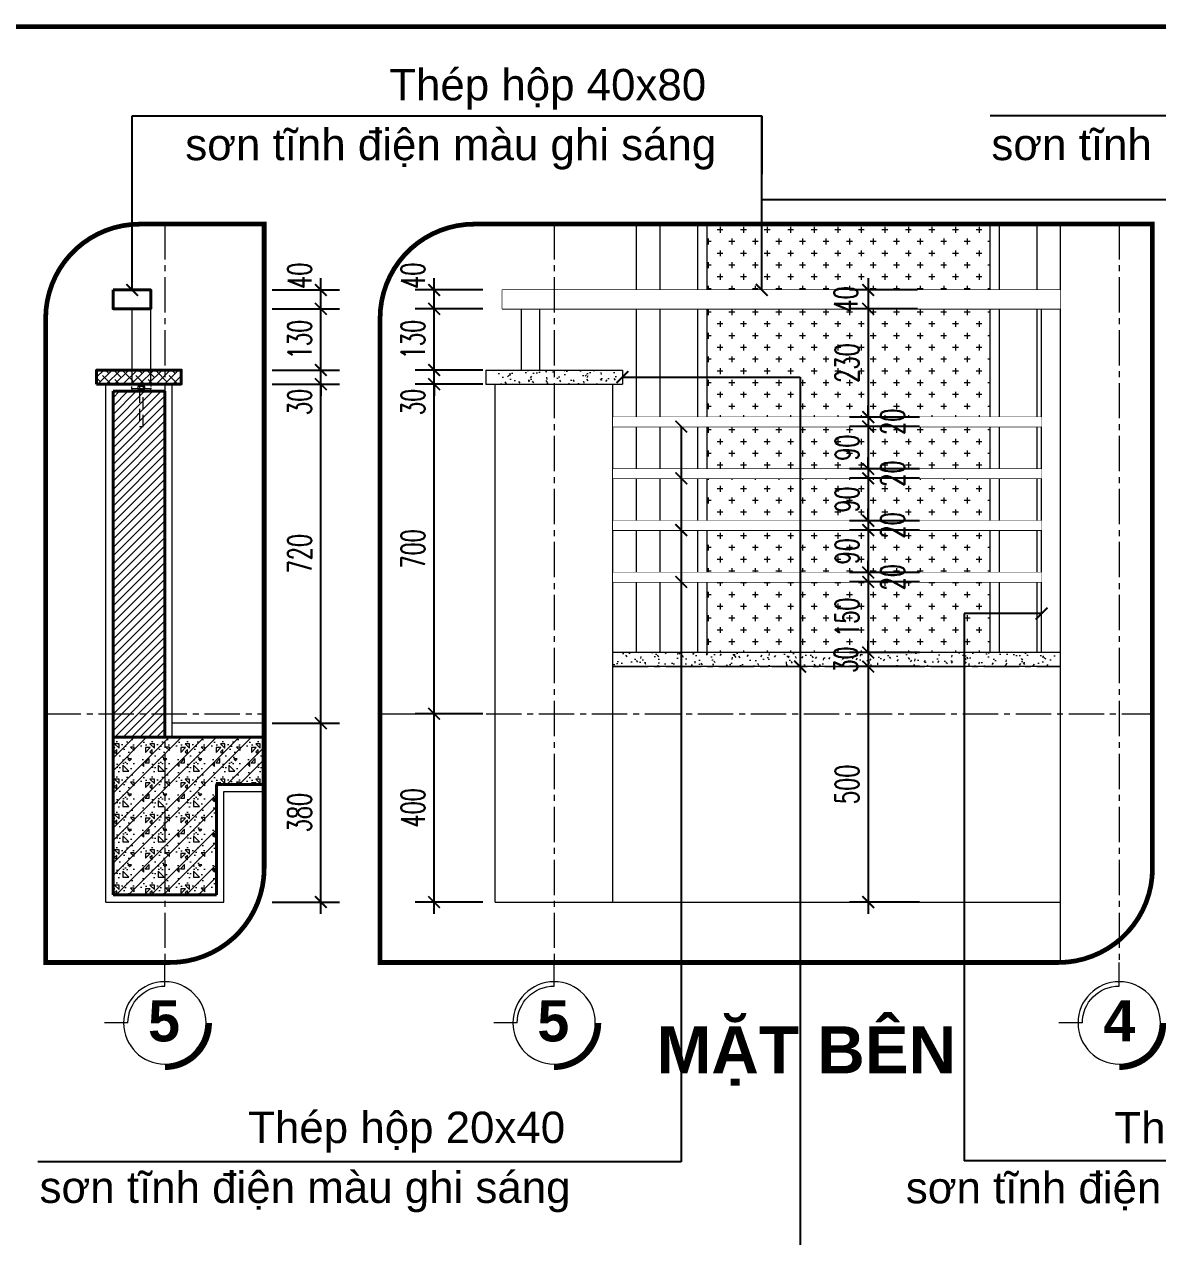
# Model space of a CAD drawing. Header units: millimetres. Extents: x -229618 to 2906, y -178063 to 96806.
# Drawn here: x -69645 to -67238, y -53848 to -51272 of the extents above; entities that cross this region are included whole.
import ezdxf
from ezdxf.enums import TextEntityAlignment as Align

# ---------------------------------------------------------------- set-up
doc = ezdxf.new("R2010")
doc.units = ezdxf.units.MM
doc.header["$LTSCALE"] = 200
doc.header["$MEASUREMENT"] = 0
doc.set_wipeout_variables(frame=1)
doc.header["$PDMODE"] = 3
doc.header["$PDSIZE"] = 50
doc.linetypes.add('CENTER2', pattern=[1.125, 0.75, -0.125, 0.125, -0.125])
doc.linetypes.add('DASHED2', pattern=[0.375, 0.25, -0.125])
doc.layers.get('0').update_dxf_attribs({"color": 95, "linetype": 'CONTINUOUS'})
doc.layers.get('DEFPOINTS').update_dxf_attribs({"linetype": 'CONTINUOUS'})
for name, color, linetype, lineweight in [('cat', 1, 'CONTINUOUS', 40), ('hatch', 250, 'CONTINUOUS', 5), ('khuat', 8, 'DASHED2', 15), ('nho', 252, 'CONTINUOUS', 15), ('thay', 7, 'CONTINUOUS', 18), ('tim', 18, 'CENTER2', 9)]:
    doc.layers.add(name, color=color, linetype=linetype, lineweight=lineweight)
doc.layers.add('DIM', color=251, linetype='CONTINUOUS')
doc.layers.add('TEXT', color=33, linetype='CONTINUOUS')
doc.styles.add('Aria H B iso', font='Vharialb_0.ttf')
doc.styles.add('Arial iso', font='vnarial_0.ttf')
doc.styles.add('Scale', font='vnsimli.shx', dxfattribs={"width": 0.65, "bigfont": 'bigfont.shx'})
doc.dimstyles.new('Scale', dxfattribs={"dimscale": 75, "dimtxt": 2, "dimasz": 1, "dimexe": 1.6, "dimexo": 0, "dimgap": 0.8, "dimtad": 1, "dimdec": 0, "dimzin": 0, "dimdsep": 46, "dimtxsty": 'Scale', "dimblk": 'ARCHTICK', "dimcen": 0.1, "dimdle": 1, "dimclrd": 256, "dimclre": 256, "dimclrt": 3, "dimadec": 0, "dimazin": 0, "dimtfac": 1, "dimtdec": 0, "dimtix": 1, "dimtmove": 2, "dimatfit": 3, "dimldrblk": 'ARCHTICK', "dimfxl": 0, "dimtolj": 1, "dimtzin": 0, "dimarcsym": 0})

# ---------------------------------------------------------------- blocks, each defined once
blk = doc.blocks.new('_ArchTick')
at = {"color": 0, "linetype": 'ByBlock', "const_width": 0.15}
blk.add_lwpolyline([(-0.5, -0.5), (0.5, 0.5)], dxfattribs=at)
blk = doc.blocks.new('*D2185')
at = {"layer": 'DEFPOINTS', "color": 0}
for p in [(-68774.4, -52736.8), (-68671, -52736.8), (-68671, -53136.8)]:
    blk.add_point(p, dxfattribs=at)
at = {"layer": 'DIM', "lineweight": -2}
for p, q in [((-68774.4, -53161.8), (-68774.4, -52711.8)), ((-68671, -52736.8), (-68814.4, -52736.8)), ((-68671, -53136.8), (-68814.4, -53136.8))]:
    blk.add_line(p, q, dxfattribs=at)
at = {"layer": 'DIM', "lineweight": -2, "xscale": 25, "yscale": 25, "zscale": 25}
for p, rotation in [((-68774.4, -52736.8), 90), ((-68774.4, -53136.8), 270)]:
    blk.add_blockref('_ArchTick', p, dxfattribs=dict(at, rotation=rotation))
at = {"layer": 'DIM', "color": 3, "insert": (-68819.4, -52936.8), "char_height": 50, "attachment_point": 5, "rotation": 90, "style": 'Scale'}
blk.add_mtext('\\A1;400', dxfattribs=at)
blk = doc.blocks.new('*D2186')
at = {"layer": 'DEFPOINTS', "color": 0}
for p in [(-68774.4, -52036.8), (-68671, -52036.8), (-68671, -52736.8)]:
    blk.add_point(p, dxfattribs=at)
at = {"layer": 'DIM', "lineweight": -2}
for p, q in [((-68774.4, -52761.8), (-68774.4, -52011.8)), ((-68671, -52036.8), (-68814.4, -52036.8)), ((-68671, -52736.8), (-68814.4, -52736.8))]:
    blk.add_line(p, q, dxfattribs=at)
at = {"layer": 'DIM', "lineweight": -2, "xscale": 25, "yscale": 25, "zscale": 25}
for p, rotation in [((-68774.4, -52036.8), 90), ((-68774.4, -52736.8), 270)]:
    blk.add_blockref('_ArchTick', p, dxfattribs=dict(at, rotation=rotation))
at = {"layer": 'DIM', "color": 3, "insert": (-68819.4, -52386.8), "char_height": 50, "attachment_point": 5, "rotation": 90, "style": 'Scale'}
blk.add_mtext('\\A1;700', dxfattribs=at)
blk = doc.blocks.new('*D2187')
at = {"layer": 'DEFPOINTS', "color": 0}
for p in [(-68774.4, -52006.8), (-68671, -52006.8), (-68671, -52036.8)]:
    blk.add_point(p, dxfattribs=at)
at = {"layer": 'DIM', "lineweight": -2}
for p, q in [((-68774.4, -52006.8), (-68774.4, -51981.8)), ((-68671, -52006.8), (-68814.4, -52006.8)), ((-68774.4, -52036.8), (-68774.4, -52006.8)), ((-68671, -52036.8), (-68814.4, -52036.8)), ((-68774.4, -52036.8), (-68774.4, -52061.8))]:
    blk.add_line(p, q, dxfattribs=at)
at = {"layer": 'DIM', "lineweight": -2, "xscale": 25, "yscale": 25, "zscale": 25}
for p, rotation in [((-68774.4, -52006.8), 270), ((-68774.4, -52036.8), 90)]:
    blk.add_blockref('_ArchTick', p, dxfattribs=dict(at, rotation=rotation))
at = {"layer": 'DIM', "color": 3, "insert": (-68819.4, -52074.5), "char_height": 50, "attachment_point": 5, "rotation": 90, "style": 'Scale'}
blk.add_mtext('\\A1;30', dxfattribs=at)
blk = doc.blocks.new('*D2188')
at = {"layer": 'DEFPOINTS', "color": 0}
for p in [(-68774.4, -51876.8), (-68671, -51876.8), (-68671, -52006.8)]:
    blk.add_point(p, dxfattribs=at)
at = {"layer": 'DIM', "lineweight": -2}
for p, q in [((-68774.4, -52031.8), (-68774.4, -51851.8)), ((-68671, -51876.8), (-68814.4, -51876.8)), ((-68671, -52006.8), (-68814.4, -52006.8))]:
    blk.add_line(p, q, dxfattribs=at)
at = {"layer": 'DIM', "lineweight": -2, "xscale": 25, "yscale": 25, "zscale": 25}
for p, rotation in [((-68774.4, -51876.8), 90), ((-68774.4, -52006.8), 270)]:
    blk.add_blockref('_ArchTick', p, dxfattribs=dict(at, rotation=rotation))
at = {"layer": 'DIM', "color": 3, "insert": (-68819.4, -51941.8), "char_height": 50, "attachment_point": 5, "rotation": 90, "style": 'Scale'}
blk.add_mtext('\\A1;130', dxfattribs=at)
blk = doc.blocks.new('*D2189')
at = {"layer": 'DEFPOINTS', "color": 0}
for p in [(-68774.4, -51836.8), (-68671, -51836.8), (-68671, -51876.8)]:
    blk.add_point(p, dxfattribs=at)
at = {"layer": 'DIM', "lineweight": -2}
for p, q in [((-68774.4, -51901.8), (-68774.4, -51811.8)), ((-68671, -51836.8), (-68814.4, -51836.8)), ((-68671, -51876.8), (-68814.4, -51876.8))]:
    blk.add_line(p, q, dxfattribs=at)
at = {"layer": 'DIM', "lineweight": -2, "xscale": 25, "yscale": 25, "zscale": 25}
for p, rotation in [((-68774.4, -51836.8), 90), ((-68774.4, -51876.8), 270)]:
    blk.add_blockref('_ArchTick', p, dxfattribs=dict(at, rotation=rotation))
at = {"layer": 'DIM', "color": 3, "insert": (-68819.4, -51806.7), "char_height": 50, "attachment_point": 5, "rotation": 90, "style": 'Scale'}
blk.add_mtext('\\A1;40', dxfattribs=at)
blk = doc.blocks.new('*D2239')
at = {"layer": 'DEFPOINTS', "color": 0}
for p in [(-69118.3, -52756.8), (-69015, -52756.8), (-69118.3, -53136.8)]:
    blk.add_point(p, dxfattribs=at)
at = {"layer": 'DIM', "lineweight": -2}
for p, q in [((-69015, -53161.8), (-69015, -52731.8)), ((-69118.3, -52756.8), (-68975, -52756.8)), ((-69118.3, -53136.8), (-68975, -53136.8))]:
    blk.add_line(p, q, dxfattribs=at)
at = {"layer": 'DIM', "lineweight": -2, "xscale": 25, "yscale": 25, "zscale": 25}
for p, rotation in [((-69015, -52756.8), 90), ((-69015, -53136.8), 270)]:
    blk.add_blockref('_ArchTick', p, dxfattribs=dict(at, rotation=rotation))
at = {"layer": 'DIM', "color": 3, "insert": (-69060, -52946.8), "char_height": 50, "attachment_point": 5, "rotation": 90, "style": 'Scale'}
blk.add_mtext('\\A1;380', dxfattribs=at)
blk = doc.blocks.new('*D2240')
at = {"layer": 'DEFPOINTS', "color": 0}
for p in [(-69118.3, -52036.8), (-69015, -52036.8), (-69118.3, -52756.8)]:
    blk.add_point(p, dxfattribs=at)
at = {"layer": 'DIM', "lineweight": -2}
for p, q in [((-69015, -52781.8), (-69015, -52011.8)), ((-69118.3, -52036.8), (-68975, -52036.8)), ((-69118.3, -52756.8), (-68975, -52756.8))]:
    blk.add_line(p, q, dxfattribs=at)
at = {"layer": 'DIM', "lineweight": -2, "xscale": 25, "yscale": 25, "zscale": 25}
for p, rotation in [((-69015, -52036.8), 90), ((-69015, -52756.8), 270)]:
    blk.add_blockref('_ArchTick', p, dxfattribs=dict(at, rotation=rotation))
at = {"layer": 'DIM', "color": 3, "insert": (-69060, -52396.8), "char_height": 50, "attachment_point": 5, "rotation": 90, "style": 'Scale'}
blk.add_mtext('\\A1;720', dxfattribs=at)
blk = doc.blocks.new('*D2241')
at = {"layer": 'DEFPOINTS', "color": 0}
for p in [(-69118.3, -52006.8), (-69015, -52006.8), (-69118.3, -52036.8)]:
    blk.add_point(p, dxfattribs=at)
at = {"layer": 'DIM', "lineweight": -2}
for p, q in [((-69015, -52006.8), (-69015, -51981.8)), ((-69118.3, -52006.8), (-68975, -52006.8)), ((-69015, -52036.8), (-69015, -52006.8)), ((-69118.3, -52036.8), (-68975, -52036.8)), ((-69015, -52036.8), (-69015, -52061.8))]:
    blk.add_line(p, q, dxfattribs=at)
at = {"layer": 'DIM', "lineweight": -2, "xscale": 25, "yscale": 25, "zscale": 25}
for p, rotation in [((-69015, -52006.8), 270), ((-69015, -52036.8), 90)]:
    blk.add_blockref('_ArchTick', p, dxfattribs=dict(at, rotation=rotation))
at = {"layer": 'DIM', "color": 3, "insert": (-69060, -52074.5), "char_height": 50, "attachment_point": 5, "rotation": 90, "style": 'Scale'}
blk.add_mtext('\\A1;30', dxfattribs=at)
blk = doc.blocks.new('*D2242')
at = {"layer": 'DEFPOINTS', "color": 0}
for p in [(-69118.3, -51876.8), (-69015, -51876.8), (-69118.3, -52006.8)]:
    blk.add_point(p, dxfattribs=at)
at = {"layer": 'DIM', "lineweight": -2}
for p, q in [((-69015, -52031.8), (-69015, -51851.8)), ((-69118.3, -51876.8), (-68975, -51876.8)), ((-69118.3, -52006.8), (-68975, -52006.8))]:
    blk.add_line(p, q, dxfattribs=at)
at = {"layer": 'DIM', "lineweight": -2, "xscale": 25, "yscale": 25, "zscale": 25}
for p, rotation in [((-69015, -51876.8), 90), ((-69015, -52006.8), 270)]:
    blk.add_blockref('_ArchTick', p, dxfattribs=dict(at, rotation=rotation))
at = {"layer": 'DIM', "color": 3, "insert": (-69060, -51941.8), "char_height": 50, "attachment_point": 5, "rotation": 90, "style": 'Scale'}
blk.add_mtext('\\A1;130', dxfattribs=at)
blk = doc.blocks.new('*D2243')
at = {"layer": 'DEFPOINTS', "color": 0}
for p in [(-69118.3, -51836.8), (-69015, -51836.8), (-69118.3, -51876.8)]:
    blk.add_point(p, dxfattribs=at)
at = {"layer": 'DIM', "lineweight": -2}
for p, q in [((-69015, -51901.8), (-69015, -51811.8)), ((-69118.3, -51836.8), (-68975, -51836.8)), ((-69118.3, -51876.8), (-68975, -51876.8))]:
    blk.add_line(p, q, dxfattribs=at)
at = {"layer": 'DIM', "lineweight": -2, "xscale": 25, "yscale": 25, "zscale": 25}
for p, rotation in [((-69015, -51836.8), 90), ((-69015, -51876.8), 270)]:
    blk.add_blockref('_ArchTick', p, dxfattribs=dict(at, rotation=rotation))
at = {"layer": 'DIM', "color": 3, "insert": (-69060, -51806.7), "char_height": 50, "attachment_point": 5, "rotation": 90, "style": 'Scale'}
blk.add_mtext('\\A1;40', dxfattribs=at)
blk = doc.blocks.new('*D2244')
at = {"layer": 'DEFPOINTS', "color": 0}
for p in [(-67747.9, -51876.8), (-67852.6, -52106.8), (-67744, -52106.8)]:
    blk.add_point(p, dxfattribs=at)
at = {"layer": 'DIM', "lineweight": -2}
for p, q in [((-67852.6, -51851.8), (-67852.6, -52131.8)), ((-67747.9, -51876.8), (-67892.6, -51876.8)), ((-67744, -52106.8), (-67892.6, -52106.8))]:
    blk.add_line(p, q, dxfattribs=at)
at = {"layer": 'DIM', "lineweight": -2, "xscale": 25, "yscale": 25, "zscale": 25}
for p, rotation in [((-67852.6, -51876.8), 90), ((-67852.6, -52106.8), 270)]:
    blk.add_blockref('_ArchTick', p, dxfattribs=dict(at, rotation=rotation))
at = {"layer": 'DIM', "color": 3, "insert": (-67897.6, -51991.8), "char_height": 50, "attachment_point": 5, "rotation": 90, "style": 'Scale'}
blk.add_mtext('\\A1;230', dxfattribs=at)
blk = doc.blocks.new('*D2245')
at = {"layer": 'DEFPOINTS', "color": 0}
for p in [(-67744, -52126.8), (-67852.6, -52216.8), (-67744, -52216.8)]:
    blk.add_point(p, dxfattribs=at)
at = {"layer": 'DIM', "lineweight": -2}
for p, q in [((-67852.6, -52126.8), (-67852.6, -52101.8)), ((-67744, -52126.8), (-67892.6, -52126.8)), ((-67852.6, -52126.8), (-67852.6, -52216.8)), ((-67744, -52216.8), (-67892.6, -52216.8)), ((-67852.6, -52216.8), (-67852.6, -52241.8))]:
    blk.add_line(p, q, dxfattribs=at)
at = {"layer": 'DIM', "lineweight": -2, "xscale": 25, "yscale": 25, "zscale": 25}
for p, rotation in [((-67852.6, -52126.8), 270), ((-67852.6, -52216.8), 90)]:
    blk.add_blockref('_ArchTick', p, dxfattribs=dict(at, rotation=rotation))
at = {"layer": 'DIM', "color": 3, "insert": (-67897.6, -52171.8), "char_height": 50, "attachment_point": 5, "rotation": 90, "style": 'Scale'}
blk.add_mtext('\\A1;90', dxfattribs=at)
blk = doc.blocks.new('*D2246')
at = {"layer": 'DEFPOINTS', "color": 0}
for p in [(-67744, -52236.8), (-67852.6, -52326.8), (-67744, -52326.8)]:
    blk.add_point(p, dxfattribs=at)
at = {"layer": 'DIM', "lineweight": -2}
for p, q in [((-67852.6, -52236.8), (-67852.6, -52211.8)), ((-67744, -52236.8), (-67892.6, -52236.8)), ((-67852.6, -52236.8), (-67852.6, -52326.8)), ((-67744, -52326.8), (-67892.6, -52326.8)), ((-67852.6, -52326.8), (-67852.6, -52351.8))]:
    blk.add_line(p, q, dxfattribs=at)
at = {"layer": 'DIM', "lineweight": -2, "xscale": 25, "yscale": 25, "zscale": 25}
for p, rotation in [((-67852.6, -52236.8), 270), ((-67852.6, -52326.8), 90)]:
    blk.add_blockref('_ArchTick', p, dxfattribs=dict(at, rotation=rotation))
at = {"layer": 'DIM', "color": 3, "insert": (-67897.6, -52281.8), "char_height": 50, "attachment_point": 5, "rotation": 90, "style": 'Scale'}
blk.add_mtext('\\A1;90', dxfattribs=at)
blk = doc.blocks.new('*D2247')
at = {"layer": 'DEFPOINTS', "color": 0}
for p in [(-67744, -52346.8), (-67852.6, -52436.8), (-67744, -52436.8)]:
    blk.add_point(p, dxfattribs=at)
at = {"layer": 'DIM', "lineweight": -2}
for p, q in [((-67852.6, -52346.8), (-67852.6, -52321.8)), ((-67744, -52346.8), (-67892.6, -52346.8)), ((-67852.6, -52346.8), (-67852.6, -52436.8)), ((-67744, -52436.8), (-67892.6, -52436.8)), ((-67852.6, -52436.8), (-67852.6, -52461.8))]:
    blk.add_line(p, q, dxfattribs=at)
at = {"layer": 'DIM', "lineweight": -2, "xscale": 25, "yscale": 25, "zscale": 25}
for p, rotation in [((-67852.6, -52346.8), 270), ((-67852.6, -52436.8), 90)]:
    blk.add_blockref('_ArchTick', p, dxfattribs=dict(at, rotation=rotation))
at = {"layer": 'DIM', "color": 3, "insert": (-67897.6, -52391.8), "char_height": 50, "attachment_point": 5, "rotation": 90, "style": 'Scale'}
blk.add_mtext('\\A1;90', dxfattribs=at)
blk = doc.blocks.new('*D2248')
at = {"layer": 'DEFPOINTS', "color": 0}
for p in [(-67744, -52456.8), (-67852.6, -52606.8), (-67744, -52606.8)]:
    blk.add_point(p, dxfattribs=at)
at = {"layer": 'DIM', "lineweight": -2}
for p, q in [((-67852.6, -52431.8), (-67852.6, -52631.8)), ((-67744, -52456.8), (-67892.6, -52456.8)), ((-67744, -52606.8), (-67892.6, -52606.8))]:
    blk.add_line(p, q, dxfattribs=at)
at = {"layer": 'DIM', "lineweight": -2, "xscale": 25, "yscale": 25, "zscale": 25}
for p, rotation in [((-67852.6, -52456.8), 90), ((-67852.6, -52606.8), 270)]:
    blk.add_blockref('_ArchTick', p, dxfattribs=dict(at, rotation=rotation))
at = {"layer": 'DIM', "color": 3, "insert": (-67897.6, -52531.8), "char_height": 50, "attachment_point": 5, "rotation": 90, "style": 'Scale'}
blk.add_mtext('\\A1;150', dxfattribs=at)
blk = doc.blocks.new('*D2249')
at = {"layer": 'DEFPOINTS', "color": 0}
for p in [(-67744, -52606.8), (-67852.6, -52636.8), (-67744, -52636.8)]:
    blk.add_point(p, dxfattribs=at)
at = {"layer": 'DIM', "lineweight": -2}
for p, q in [((-67852.6, -52606.8), (-67852.6, -52581.8)), ((-67744, -52606.8), (-67892.6, -52606.8)), ((-67852.6, -52606.8), (-67852.6, -52636.8)), ((-67744, -52636.8), (-67892.6, -52636.8)), ((-67852.6, -52636.8), (-67852.6, -52661.8))]:
    blk.add_line(p, q, dxfattribs=at)
at = {"layer": 'DIM', "lineweight": -2, "xscale": 25, "yscale": 25, "zscale": 25}
for p, rotation in [((-67852.6, -52606.8), 270), ((-67852.6, -52636.8), 90)]:
    blk.add_blockref('_ArchTick', p, dxfattribs=dict(at, rotation=rotation))
at = {"layer": 'DIM', "color": 3, "insert": (-67900.1, -52621.8), "char_height": 50, "attachment_point": 5, "rotation": 90, "style": 'Scale'}
blk.add_mtext('\\A1;30', dxfattribs=at)
blk = doc.blocks.new('*D2250')
at = {"layer": 'DEFPOINTS', "color": 0}
for p in [(-67744, -52636.8), (-67852.6, -53136.8), (-67744, -53136.8)]:
    blk.add_point(p, dxfattribs=at)
at = {"layer": 'DIM', "lineweight": -2}
for p, q in [((-67852.6, -52611.8), (-67852.6, -53161.8)), ((-67744, -52636.8), (-67892.6, -52636.8)), ((-67744, -53136.8), (-67892.6, -53136.8))]:
    blk.add_line(p, q, dxfattribs=at)
at = {"layer": 'DIM', "lineweight": -2, "xscale": 25, "yscale": 25, "zscale": 25}
for p, rotation in [((-67852.6, -52636.8), 90), ((-67852.6, -53136.8), 270)]:
    blk.add_blockref('_ArchTick', p, dxfattribs=dict(at, rotation=rotation))
at = {"layer": 'DIM', "color": 3, "insert": (-67897.6, -52886.8), "char_height": 50, "attachment_point": 5, "rotation": 90, "style": 'Scale'}
blk.add_mtext('\\A1;500', dxfattribs=at)
blk = doc.blocks.new('*D2253')
at = {"layer": 'DEFPOINTS', "color": 0}
for p in [(-67747.9, -51836.8), (-67852.6, -51876.8), (-67747.9, -51876.8)]:
    blk.add_point(p, dxfattribs=at)
at = {"layer": 'DIM', "lineweight": -2}
for p, q in [((-67852.6, -51811.8), (-67852.6, -51901.8)), ((-67747.9, -51836.8), (-67892.6, -51836.8)), ((-67747.9, -51876.8), (-67892.6, -51876.8))]:
    blk.add_line(p, q, dxfattribs=at)
at = {"layer": 'DIM', "lineweight": -2, "xscale": 25, "yscale": 25, "zscale": 25}
for p, rotation in [((-67852.6, -51836.8), 90), ((-67852.6, -51876.8), 270)]:
    blk.add_blockref('_ArchTick', p, dxfattribs=dict(at, rotation=rotation))
at = {"layer": 'DIM', "color": 3, "insert": (-67900.1, -51856.8), "char_height": 50, "attachment_point": 5, "rotation": 90, "style": 'Scale'}
blk.add_mtext('\\A1;40', dxfattribs=at)
blk = doc.blocks.new('*D2254')
at = {"layer": 'DEFPOINTS', "color": 0}
for p in [(-67744, -52106.8), (-67852.6, -52126.8), (-67744, -52126.8)]:
    blk.add_point(p, dxfattribs=at)
at = {"layer": 'DIM', "lineweight": -2}
for p, q in [((-67852.6, -52106.8), (-67852.6, -52081.8)), ((-67744, -52106.8), (-67892.6, -52106.8)), ((-67852.6, -52106.8), (-67852.6, -52126.8)), ((-67744, -52126.8), (-67892.6, -52126.8)), ((-67852.6, -52126.8), (-67852.6, -52151.8))]:
    blk.add_line(p, q, dxfattribs=at)
at = {"layer": 'DIM', "lineweight": -2, "xscale": 25, "yscale": 25, "zscale": 25}
for p, rotation in [((-67852.6, -52106.8), 270), ((-67852.6, -52126.8), 90)]:
    blk.add_blockref('_ArchTick', p, dxfattribs=dict(at, rotation=rotation))
at = {"layer": 'DIM', "color": 3, "insert": (-67800.9, -52116.8), "char_height": 50, "attachment_point": 5, "rotation": 90, "style": 'Scale'}
blk.add_mtext('\\A1;20', dxfattribs=at)
blk = doc.blocks.new('*D2255')
at = {"layer": 'DEFPOINTS', "color": 0}
for p in [(-67744, -52216.8), (-67852.6, -52236.8), (-67744, -52236.8)]:
    blk.add_point(p, dxfattribs=at)
at = {"layer": 'DIM', "lineweight": -2}
for p, q in [((-67852.6, -52216.8), (-67852.6, -52191.8)), ((-67744, -52216.8), (-67892.6, -52216.8)), ((-67852.6, -52216.8), (-67852.6, -52236.8)), ((-67744, -52236.8), (-67892.6, -52236.8)), ((-67852.6, -52236.8), (-67852.6, -52261.8))]:
    blk.add_line(p, q, dxfattribs=at)
at = {"layer": 'DIM', "lineweight": -2, "xscale": 25, "yscale": 25, "zscale": 25}
for p, rotation in [((-67852.6, -52216.8), 270), ((-67852.6, -52236.8), 90)]:
    blk.add_blockref('_ArchTick', p, dxfattribs=dict(at, rotation=rotation))
at = {"layer": 'DIM', "color": 3, "insert": (-67800.9, -52226.8), "char_height": 50, "attachment_point": 5, "rotation": 90, "style": 'Scale'}
blk.add_mtext('\\A1;20', dxfattribs=at)
blk = doc.blocks.new('*D2256')
at = {"layer": 'DEFPOINTS', "color": 0}
for p in [(-67744, -52326.8), (-67852.6, -52346.8), (-67744, -52346.8)]:
    blk.add_point(p, dxfattribs=at)
at = {"layer": 'DIM', "lineweight": -2}
for p, q in [((-67852.6, -52326.8), (-67852.6, -52301.8)), ((-67744, -52326.8), (-67892.6, -52326.8)), ((-67852.6, -52326.8), (-67852.6, -52346.8)), ((-67744, -52346.8), (-67892.6, -52346.8)), ((-67852.6, -52346.8), (-67852.6, -52371.8))]:
    blk.add_line(p, q, dxfattribs=at)
at = {"layer": 'DIM', "lineweight": -2, "xscale": 25, "yscale": 25, "zscale": 25}
for p, rotation in [((-67852.6, -52326.8), 270), ((-67852.6, -52346.8), 90)]:
    blk.add_blockref('_ArchTick', p, dxfattribs=dict(at, rotation=rotation))
at = {"layer": 'DIM', "color": 3, "insert": (-67800.9, -52336.8), "char_height": 50, "attachment_point": 5, "rotation": 90, "style": 'Scale'}
blk.add_mtext('\\A1;20', dxfattribs=at)
blk = doc.blocks.new('*D2257')
at = {"layer": 'DEFPOINTS', "color": 0}
for p in [(-67852.6, -52456.8), (-67744, -52436.8), (-67744, -52456.8)]:
    blk.add_point(p, dxfattribs=at)
at = {"layer": 'DIM', "lineweight": -2}
for p, q in [((-67852.6, -52436.8), (-67852.6, -52411.8)), ((-67744, -52436.8), (-67892.6, -52436.8)), ((-67744, -52456.8), (-67892.6, -52456.8)), ((-67852.6, -52436.8), (-67852.6, -52456.8)), ((-67852.6, -52456.8), (-67852.6, -52481.8))]:
    blk.add_line(p, q, dxfattribs=at)
at = {"layer": 'DIM', "lineweight": -2, "xscale": 25, "yscale": 25, "zscale": 25}
for p, rotation in [((-67852.6, -52436.8), 270), ((-67852.6, -52456.8), 90)]:
    blk.add_blockref('_ArchTick', p, dxfattribs=dict(at, rotation=rotation))
at = {"layer": 'DIM', "color": 3, "insert": (-67800.9, -52446.8), "char_height": 50, "attachment_point": 5, "rotation": 90, "style": 'Scale'}
blk.add_mtext('\\A1;20', dxfattribs=at)
blk = doc.blocks.new('*U800')
at = {"layer": 'thay', "ltscale": 600}
for p, q in [((0, -434.9), (0, -384.9)), ((78.3, -513.2), (128.3, -513.2))]:
    blk.add_line(p, q, dxfattribs=at)
at = {"layer": 'thay', "ltscale": 600, "const_width": 12.5}
blk.add_lwpolyline([(-93.8, -513.2, 0.414214), (0, -607, 0.414214)], format="xyb", dxfattribs=at)
at = {"layer": 'thay', "ltscale": 600}
blk.add_circle((0, -513.2), 87.5, dxfattribs=at)
blk.add_arc((0, -513.2), 78.3, 0, 90, dxfattribs=at)
at = {"layer": 'TEXT', "linetype": 'Continuous', "style": 'Aria H B iso'}
blk.add_attdef('A', text='', height=87.5, dxfattribs=at).set_placement((0, -552.6), align=Align.CENTER)

msp = doc.modelspace()

# ---------------------------------------------------------------- hatches: boundary and pattern name
at = {"layer": 'hatch'}
h = msp.add_hatch(dxfattribs=at)
h.set_pattern_fill('ANSI38,_O', color=256, scale=100)
h.set_pattern_definition([(45, (-9962.382, 51824.715), (-8.8388348, 8.8388348), []), (135, (-9962.382, 51824.715), (-26.5165043, 8.8388348), [31.25, -18.75])])
h.paths.add_polyline_path([(-69491.2, -52006.8), (-69491.2, -52036.8), (-69311.2, -52036.8), (-69311.2, -52006.8)])
h.paths.add_polyline_path([(-69491.2, -52006.8), (-69491.2, -52036.8), (-69491.1, -52036.8), (-69491.1, -52006.8)])
h = msp.add_hatch(dxfattribs=at)
h.set_pattern_fill('CATTHO', color=256, scale=15, angle=90, style=0)
h.set_pattern_definition([(127.5, (-68649.596, -52036.755), (-28.9024, -0.945), [4.5, -22.8, 0, -25.5, 0, -24.375]), (97.5, (-68649.596, -52036.755), (-42.332, 26.5467), [4.5, -12.3, 0, -20.55, 0, -7.875]), (57.5, (-68649.596, -52055.205), (-0.0849, 46.7121), [4.5, -7.5, 0, -27, 0, -35.25]), (47.5, (-68649.596, -52055.205), (-13.165, 45.092), [4.5, -3.75, 0, -17.7, 0, -20.25])])
h.paths.add_polyline_path([(-68374.6, -52006.8), (-68374.6, -52036.8), (-68649.6, -52036.8), (-68649.6, -52006.8)])
h = msp.add_hatch(dxfattribs=at)
h.set_pattern_fill('ANSI31', color=256, scale=100, style=0)
h.set_pattern_definition([(45, (-65055.843, -68949.378), (-8.838835, 8.838835), [])])
h.paths.add_polyline_path([(-69346.2, -52051.8), (-69392.2, -52051.8), (-69392.2, -52111.8), (-69400.2, -52111.8), (-69400.2, -52051.8), (-69456.2, -52051.8), (-69456.2, -52786.8), (-69346.2, -52786.8)])
h.paths.add_polyline_path([(-69392.2, -52051.8), (-69400.2, -52051.8), (-69400.2, -52111.8), (-69392.2, -52111.8)], flags=17)
h = msp.add_hatch(dxfattribs=at)
h.set_pattern_fill('CATTHO', color=256, scale=15, angle=90, style=0)
h.set_pattern_definition([(52.5, (-67444.596, -52636.755), (28.90236, -0.9449), [4.5, -22.8, 0, -25.5, 0, -24.375]), (82.5, (-67444.596, -52636.755), (42.3322, 26.5467), [4.5, -12.3, 0, -20.55, 0, -7.875]), (122.5, (-67444.596, -52655.205), (0.0849, 46.7121), [4.5, -7.5, 0, -27, 0, -35.25]), (132.5, (-67444.596, -52655.205), (13.1651, 45.0919), [4.5, -3.75, 0, -17.7, 0, -20.25])])
h.paths.add_polyline_path([(-68394.6, -52606.8), (-67444.6, -52606.8), (-67444.6, -52636.8), (-68394.6, -52636.8)])
h = msp.add_hatch(dxfattribs=at)
h.set_pattern_fill('BT', color=256, scale=75, angle=180, style=0)
h.set_pattern_definition([(180, (-65118.31, -68959), (-9e-15, -75), [0, -75]), (180, (-65065.33, -68991.43), (-9e-15, -75), [0, -75]), (180, (-65067.68, -68978.22), (-9e-15, -75), [0, -75]), (180, (-65094.1, -68984.384), (-9e-15, -75), [0, -75]), (180, (-65079.86, -69005.95), (-9e-15, -75), [0, -75]), (180, (-65076.044, -68996.415), (-9e-15, -75), [0, -75]), (180, (-65082.795, -69012.41), (-9e-15, -75), [0, -75]), (180, (-65072.375, -69018.72), (-9e-15, -75), [0, -75]), (180, (-65086.76, -69002.284), (-9e-15, -75), [0, -75]), (180, (-65062.69, -69002.58), (-9e-15, -75), [0, -75]), (180, (-65110.68, -69002.87), (-9e-15, -75), [0, -75]), (180, (-65121.54, -69004.925), (-9e-15, -75), [0, -75]), (180, (-65115.965, -68997.295), (-9e-15, -75), [0, -75]), (180, (-65117.58, -68987.025), (-9e-15, -75), [0, -75]), (180, (-65098.06, -68995.975), (-9e-15, -75), [0, -75]), (180, (-65097.47, -68975.29), (-9e-15, -75), [0, -75]), (180, (-65097.47, -68968.83), (-9e-15, -75), [0, -75]), (180, (-65061.954, -68967.364), (-9e-15, -75), [0, -75]), (180, (-65091.6, -68976.17), (-9e-15, -75), [0, -75]), (180, (-65091.895, -68951.225), (-9e-15, -75), [0, -75]), (180, (-65083.82, -68967.22), (-9e-15, -75), [0, -75]), (180, (-65084.41, -68959.88), (-9e-15, -75), [0, -75]), (180, (-65074.72, -68954.45), (-9e-15, -75), [0, -75]), (180, (-65079.71, -68964.43), (-9e-15, -75), [0, -75]), (180, (-65076.19, -68967.51), (-9e-15, -75), [0, -75]), (225, (-65115.837, -68965.207), (-2e-14, -75.00002), [6, -100.06605]), (315, (-65120.08, -68969.45), (75.00002, -2e-14), [6, -100.06605]), (90, (-65115.84, -68973.69), (-75, 2e-14), [8.48527, -66.51472]), (0, (-65113.23, -68966.16), (2e-14, 75), [9, -66]), (90, (-65104.23, -68966.16), (-75, 2e-14), [9, -66]), (225, (-65104.233, -68957.16), (-2e-14, -75.00002), [12.72795, -93.3381]), (270, (-65085.48, -68971.35), (75, -1e-14), [12.6, -62.4]), (0, (-65085.48, -68983.95), (2e-14, 75), [12.6, -62.4]), (135, (-65072.88, -68983.95), (-75.00002, 3e-14), [17.8191, -88.24695]), (315, (-65074.805, -68957.863), (75.00002, -2e-14), [5.25, -100.81605]), (45, (-65071.093, -68961.575), (2e-14, 75.00002), [5.25, -100.81605]), (180, (-65067.38, -68957.86), (-9e-15, -75), [7.42462, -67.57537]), (180, (-65102.22, -69008.566), (-9e-15, -75), [10.3125, -64.6875]), (270, (-65112.53, -69008.566), (75, -1e-14), [10.3125, -64.6875]), (45, (-65112.53, -69018.88), (2e-14, 75.00002), [14.58405, -91.48193]), (90, (-65093.546, -69010.06), (-75, 2e-14), [9.375, -65.625]), (180, (-65093.546, -69000.685), (-9e-15, -75), [9.375, -65.625]), (315, (-65102.92, -69000.685), (75.00002, -2e-14), [13.25827, -92.80777]), (225, (-65098.316, -69012.95), (-2e-14, -75.00002), [6.375, -99.69105]), (315, (-65102.824, -69017.456), (75.00002, -2e-14), [6.375, -99.69105]), (90, (-65098.316, -69021.964), (-75, 2e-14), [9.0156, -65.9844]), (315, (-65068.867, -69007.55), (75.00002, -2e-14), [10.60657, -95.4594]), (180, (-65061.37, -69007.55), (-9e-15, -75), [7.5, -67.5]), (90, (-65061.37, -69015.05), (-75, 2e-14), [7.5, -67.5]), (225, (-65055.843, -68949.38), (37.1231, -37.1231), []), (225, (-65082.093, -68949.38), (37.1231, -37.1231), [])])
h.paths.add_polyline_path([(-69135.3, -52786.8), (-69135.3, -52886.8), (-69236.2, -52886.8), (-69236.2, -53121.8), (-69456.2, -53121.8), (-69456.2, -52786.8)])

# ---------------------------------------------------------------- linework, layer by layer
at = {"layer": 'cat'}
for p, q in [((-69456.2, -52051.8), (-69346.2, -52051.8)), ((-69456.2, -52786.8), (-69456.2, -52051.8)), ((-69346.2, -52786.8), (-69346.2, -52051.8)), ((-69456.2, -52786.8), (-69135.3, -52786.8)), ((-69456.2, -53121.8), (-69456.2, -52786.8)), ((-69236.2, -52886.8), (-69135.3, -52886.8)), ((-69236.2, -53121.8), (-69236.2, -52886.8)), ((-69456.2, -53121.8), (-69236.2, -53121.8))]:
    msp.add_line(p, q, dxfattribs=at)
for points in [[(-69456.2, -51836.8), (-69376.2, -51836.8), (-69376.2, -51876.8), (-69456.2, -51876.8)], [(-69491.2, -52036.8), (-69311.2, -52036.8), (-69311.2, -52006.8), (-69491.2, -52006.8)]]:
    msp.add_lwpolyline(points, close=True, dxfattribs=at)
at = {"layer": 'DIM', "ltscale": 8}
for p, q in [((-66200.8, -51466.9), (-67593.4, -51466.9)), ((-66594, -53686.6), (-67648.8, -53686.6))]:
    msp.add_line(p, q, dxfattribs=at)
at = {"layer": 'hatch'}
for p, q in [((-69471.2, -53136.8), (-69471.2, -52036.8)), ((-69471.2, -52036.8), (-69331.2, -52036.8)), ((-69331.2, -52036.8), (-69331.2, -52786.8)), ((-69221.2, -52901.8), (-69135.3, -52901.8)), ((-69221.2, -53136.8), (-69221.2, -52901.8)), ((-69471.2, -53136.8), (-69221.2, -53136.8))]:
    msp.add_line(p, q, dxfattribs=at)
at = {"layer": 'khuat', "color": 5, "const_width": 10}
msp.add_lwpolyline([(-64699.5, -51277.4), (-69887.9, -51277.4), (-69887.9, -54346.8)], dxfattribs=at)
for points in [[(-69135.3, -51696.9), (-69399.3, -51696.9, 0.414214), (-69599.3, -51896.9), (-69599.3, -53265.2), (-69335.3, -53265.2, 0.414214), (-69135.3, -53065.2)], [(-67249, -51696.9), (-68689.2, -51696.9, 0.414214), (-68889.2, -51896.9), (-68889.2, -53265.2), (-67449, -53265.2, 0.414214), (-67249, -53065.2)]]:
    msp.add_lwpolyline(points, format="xyb", close=True, dxfattribs=at)
at = {"layer": 'khuat', "ltscale": 0.1}
msp.add_lwpolyline([(-69416.2, -52036.8), (-69376.2, -52036.8), (-69376.2, -52046.8), (-69416.2, -52046.8)], close=True, dxfattribs=at)
at = {"layer": 'khuat', "ltscale": 0.5}
msp.add_lwpolyline([(-69400.2, -52126.8), (-69392.2, -52126.8), (-69392.2, -52051.8), (-69400.2, -52051.8)], close=True, dxfattribs=at)
at = {"layer": 'thay'}
for p, q in [((-67444.6, -53265.2), (-67444.6, -51696.9)), ((-68629.6, -51836.8), (-67444.6, -51836.8)), ((-68629.6, -51836.8), (-68629.6, -51876.8)), ((-68629.6, -51876.8), (-67444.6, -51876.8)), ((-67484.6, -52606.8), (-67484.6, -51876.8)), ((-68664.6, -52006.8), (-68374.6, -52006.8)), ((-68664.6, -52006.8), (-68664.6, -52036.8)), ((-68374.6, -52006.8), (-68374.6, -52036.8)), ((-69403.7, -52042.7), (-69403.7, -52046.8)), ((-69403.7, -52046.8), (-69388.7, -52046.8)), ((-69389.7, -52041.8), (-69402.7, -52041.8)), ((-69399.9, -52042.7), (-69399.9, -52046.8)), ((-69392.4, -52042.7), (-69392.4, -52046.8)), ((-69388.7, -52046.8), (-69388.7, -52042.7)), ((-68664.6, -52036.8), (-68374.6, -52036.8)), ((-68644.6, -53136.8), (-68644.6, -52036.8)), ((-68644.6, -52036.8), (-68489.6, -52036.8)), ((-68394.6, -53136.8), (-68394.6, -52036.8)), ((-67444.6, -52606.8), (-68394.6, -52606.8)), ((-67444.6, -52636.8), (-68394.6, -52636.8)), ((-69135.3, -52756.8), (-69331.2, -52756.8)), ((-68644.6, -53136.8), (-67444.6, -53136.8))]:
    msp.add_line(p, q, dxfattribs=at)
for points in [[(-69416.2, -52036.8), (-69376.2, -52036.8), (-69376.2, -51876.8), (-69416.2, -51876.8)], [(-69416.2, -52051.8), (-69376.2, -52051.8), (-69376.2, -52046.8), (-69416.2, -52046.8)]]:
    msp.add_lwpolyline(points, close=True, dxfattribs=at)
msp.add_lwpolyline([(-68549.6, -52006.8), (-68549.6, -51876.8), (-68589.6, -51876.8), (-68589.6, -52006.8)], dxfattribs=at)
for centre, start, end in [((-69402.7, -52042.7), 90, 180), ((-69400.9, -52042.7), 0, 90), ((-69398.9, -52042.7), 90, 180), ((-69393.4, -52042.7), 0, 90), ((-69391.4, -52042.7), 90, 180), ((-69389.7, -52042.7), 0, 90)]:
    msp.add_arc(centre, 0.994, start, end, dxfattribs=at)
at = {"layer": 'tim', "ltscale": 0.5}
for p, q in [((-69346.2, -51696.9), (-69346.2, -53265.2)), ((-67319.6, -51696.9), (-67319.6, -53265.2)), ((-68394.6, -52636.8), (-67444.6, -52636.8)), ((-69599.3, -52736.8), (-69135.3, -52736.8)), ((-68889.2, -52736.8), (-67249, -52736.8))]:
    msp.add_line(p, q, dxfattribs=at)

# ---------------------------------------------------------------- block references
at = {"layer": 'hatch'}
ref = msp.add_blockref('*U800', (-69346.2, -52880.3), dxfattribs=dict(at, xscale=-1))
ref.add_attrib('A', '5', dxfattribs={"layer": 'TEXT', "linetype": 'Continuous', "height": 87.5, "style": 'Aria H B iso'}).set_placement((-69347.9, -53432.8), align=Align.CENTER)
ref = msp.add_blockref('*U800', (-68519.6, -52880.3), dxfattribs=dict(at, xscale=-1))
ref.add_attrib('A', '5', dxfattribs={"layer": 'TEXT', "linetype": 'Continuous', "height": 87.5, "style": 'Aria H B iso'}).set_placement((-68521.3, -53432.8), align=Align.CENTER)
ref = msp.add_blockref('*U800', (-67319.6, -52880.3), dxfattribs=dict(at, xscale=-1))
ref.add_attrib('A', '4', dxfattribs={"layer": 'TEXT', "linetype": 'Continuous', "height": 87.5, "style": 'Aria H B iso'}).set_placement((-67319.1, -53432.8), align=Align.CENTER)

# ---------------------------------------------------------------- texts
at = {"layer": 'TEXT', "style": 'Arial iso'}
for s, p in [('ThÐp hép 40x80', (-68869.8, -51434)), ('s¬n tÜnh ®iÖn mµu ghi s¸ng', (-69302.8, -51561.1)), ('s¬n tÜnh ®iÖn mµu ghi s¸ng', (-67591, -51561)), ('ThÐp hép 20x40', (-69169.3, -53648.7)), ('ThÐp hép 40x40', (-67329.9, -53649.6)), ('s¬n tÜnh ®iÖn mµu ghi s¸ng', (-69612.2, -53775.8)), ('s¬n tÜnh ®iÖn mµu ghi s¸ng', (-67772.7, -53776.7))]:
    msp.add_text(s, height=66.667, dxfattribs=at).set_placement(p)
at = {"layer": 'TEXT', "style": 'Aria H B iso'}
msp.add_text('mÆt bªn', height=100, dxfattribs=at).set_placement((-67984, -53500.7), align=Align.CENTER)

# ---------------------------------------------------------------- dimensions: what is measured, and where the dimension line sits
at = {"layer": 'DIM'}
for base, p1, p2, picture, middle in [((-69015, -51836.8), (-69118.3, -51876.8), (-69118.3, -51836.8), '*D2243', (-69060, -51806.7)), ((-68774.4, -51836.8), (-68671, -51876.8), (-68671, -51836.8), '*D2189', (-68819.4, -51806.7)), ((-69015, -52006.8), (-69118.3, -52036.8), (-69118.3, -52006.8), '*D2241', (-69060, -52074.5)), ((-68774.4, -52006.8), (-68671, -52036.8), (-68671, -52006.8), '*D2187', (-68819.4, -52074.5)), ((-67852.6, -52636.8), (-67744, -52606.8), (-67744, -52636.8), '*D2249', (-67900.1, -52621.8))]:
    dim = msp.add_linear_dim(base=base, p1=p1, p2=p2, angle=90, dimstyle='Scale', override={"dimscale": 25}, dxfattribs=at)
    dim.commit()
    dim.dimension.update_dxf_attribs({"geometry": picture, "text_midpoint": middle, "dimtype": 160})
for base, p1, p2, picture, middle in [((-69015, -51876.8), (-69118.3, -52006.8), (-69118.3, -51876.8), '*D2242', (-69060, -51941.8)), ((-68774.4, -51876.8), (-68671, -52006.8), (-68671, -51876.8), '*D2188', (-68819.4, -51941.8)), ((-69015, -52036.8), (-69118.3, -52756.8), (-69118.3, -52036.8), '*D2240', (-69060, -52396.8)), ((-68774.4, -52036.8), (-68671, -52736.8), (-68671, -52036.8), '*D2186', (-68819.4, -52386.8)), ((-67852.6, -53136.8), (-67744, -52636.8), (-67744, -53136.8), '*D2250', (-67897.6, -52886.8)), ((-68774.4, -52736.8), (-68671, -53136.8), (-68671, -52736.8), '*D2185', (-68819.4, -52936.8)), ((-69015, -52756.8), (-69118.3, -53136.8), (-69118.3, -52756.8), '*D2239', (-69060, -52946.8))]:
    dim = msp.add_linear_dim(base=base, p1=p1, p2=p2, angle=90, dimstyle='Scale', override={"dimscale": 25}, dxfattribs=at)
    dim.commit()
    dim.dimension.update_dxf_attribs({"geometry": picture, "text_midpoint": middle})

# ---------------------------------------------------------------- leaders
at = {"layer": 'DIM', "ltscale": 8}
for points in [[(-67484.6, -52524.1), (-67648.8, -52524.1), (-67648.8, -53686.6)], [(-67997.3, -52636.8), (-67997.3, -54028.4), (-69527.4, -54028.4)]]:
    msp.add_leader(points, dimstyle='Scale', override={"dimscale": 25, "dimtxt": 1.8, "dimgap": 0.5, "dimtad": 0, "dimclre": 250}, dxfattribs=at)

# ---------------------------------------------------------------- next in the draw order: wipeouts: each hides what was drawn before it
for points in [[(-67484.6, -52106.8), (-68394.6, -52106.8), (-68394.6, -52126.8), (-67484.6, -52126.8)], [(-67484.6, -52216.8), (-68394.6, -52216.8), (-68394.6, -52236.8), (-67484.6, -52236.8)], [(-67484.6, -52326.8), (-68394.6, -52326.8), (-68394.6, -52346.8), (-67484.6, -52346.8)], [(-67484.6, -52436.8), (-68394.6, -52436.8), (-68394.6, -52456.8), (-67484.6, -52456.8)]]:
    msp.add_wipeout(points).dxf.layer = 'DIM'

# ---------------------------------------------------------------- next in the draw order: hatches: boundary and pattern name
at = {"layer": 'hatch', "linetype": 'Continuous'}
h = msp.add_hatch(dxfattribs=at)
h.set_pattern_fill('CROSS', color=256, scale=100, style=0)
h.set_pattern_definition([(180, (23488.905, -51059.049), (-25, -25), [12.5, -37.5]), (270, (23482.655, -51052.799), (25, -25), [12.5, -37.5])])
h.paths.add_polyline_path([(-68194.6, -51696.9), (-67594.6, -51696.9), (-67594.6, -52606.8), (-68194.6, -52606.8)])

# ---------------------------------------------------------------- next in the draw order: linework, layer by layer
for points in [[(-68194.6, -52606.8), (-68194.6, -51696.9)], [(-67594.6, -51696.9), (-67594.6, -52606.8)]]:
    msp.add_lwpolyline(points, dxfattribs=at)
at = {"layer": 'nho', "linetype": 'Continuous'}
for p, q in [((-68394.6, -52106.8), (-67484.6, -52106.8)), ((-68394.6, -52126.8), (-67484.6, -52126.8)), ((-68394.6, -52216.8), (-67484.6, -52216.8)), ((-68394.6, -52236.8), (-67484.6, -52236.8)), ((-68394.6, -52326.8), (-67484.6, -52326.8)), ((-68394.6, -52346.8), (-67484.6, -52346.8)), ((-68394.6, -52436.8), (-67484.6, -52436.8)), ((-68394.6, -52456.8), (-67484.6, -52456.8))]:
    msp.add_line(p, q, dxfattribs=at)
for points in [[(-68344.6, -52606.8), (-68344.6, -51696.9)], [(-68294.6, -52606.8), (-68294.6, -51696.9)], [(-68294.6, -52606.8), (-68294.6, -51696.9)], [(-68214.6, -52606.8), (-68214.6, -51696.9)], [(-67574.6, -51696.9), (-67574.6, -52606.8)], [(-67494.6, -51696.9), (-67494.6, -52606.8)], [(-67494.6, -51696.9), (-67494.6, -52606.8)]]:
    msp.add_lwpolyline(points, dxfattribs=at)

# ---------------------------------------------------------------- next in the draw order: dimensions: what is measured, and where the dimension line sits
at = {"layer": 'DIM'}
for base, p1, p2, picture, middle in [((-67852.6, -52106.8), (-67747.9, -51876.8), (-67744, -52106.8), '*D2244', (-67897.6, -51991.8)), ((-67852.6, -52216.8), (-67744, -52126.8), (-67744, -52216.8), '*D2245', (-67897.6, -52171.8)), ((-67852.6, -52326.8), (-67744, -52236.8), (-67744, -52326.8), '*D2246', (-67897.6, -52281.8)), ((-67852.6, -52436.8), (-67744, -52346.8), (-67744, -52436.8), '*D2247', (-67897.6, -52391.8)), ((-67852.6, -52606.8), (-67744, -52456.8), (-67744, -52606.8), '*D2248', (-67897.6, -52531.8))]:
    dim = msp.add_linear_dim(base=base, p1=p1, p2=p2, angle=90, dimstyle='Scale', override={"dimscale": 25}, dxfattribs=at)
    dim.commit()
    dim.dimension.update_dxf_attribs({"geometry": picture, "text_midpoint": middle})

# ---------------------------------------------------------------- next in the draw order: wipeouts: each hides what was drawn before it
for points, layer in [([(-67484.6, -52106.8), (-67484.6, -52126.8), (-68394.6, -52126.8), (-68394.6, -52106.8)], 'nho'), ([(-67484.6, -52216.8), (-67484.6, -52236.8), (-68394.6, -52236.8), (-68394.6, -52216.8)], 'nho'), ([(-67484.6, -52326.8), (-67484.6, -52346.8), (-68394.6, -52346.8), (-68394.6, -52326.8)], 'nho'), ([(-67484.6, -52436.8), (-67484.6, -52456.8), (-68394.6, -52456.8), (-68394.6, -52436.8)], 'nho'), ([(-68629.6, -51836.8), (-68629.6, -51876.8), (-67444.6, -51876.8), (-67444.6, -51836.8)], 'thay')]:
    msp.add_wipeout(points).dxf.layer = layer

# ---------------------------------------------------------------- next in the draw order: linework, layer by layer
at = {"layer": 'tim', "ltscale": 0.5}
msp.add_line((-68519.6, -51696.9), (-68519.6, -53265.2), dxfattribs=at)

# ---------------------------------------------------------------- next in the draw order: dimensions: what is measured, and where the dimension line sits
at = {"layer": 'DIM'}
for base, p1, p2, picture, middle in [((-67852.6, -51876.8), (-67747.9, -51836.8), (-67747.9, -51876.8), '*D2253', (-67900.1, -51856.8)), ((-67852.6, -52126.8), (-67744, -52106.8), (-67744, -52126.8), '*D2254', (-67800.9, -52116.8)), ((-67852.6, -52236.8), (-67744, -52216.8), (-67744, -52236.8), '*D2255', (-67800.9, -52226.8)), ((-67852.6, -52346.8), (-67744, -52326.8), (-67744, -52346.8), '*D2256', (-67800.9, -52336.8)), ((-67852.6, -52456.8), (-67744, -52436.8), (-67744, -52456.8), '*D2257', (-67800.9, -52446.8))]:
    dim = msp.add_linear_dim(base=base, p1=p1, p2=p2, angle=90, dimstyle='Scale', override={"dimscale": 25}, dxfattribs=at)
    dim.commit()
    dim.dimension.update_dxf_attribs({"geometry": picture, "text_midpoint": middle, "dimtype": 160})

# ---------------------------------------------------------------- next in the draw order: leaders
at = {"layer": 'DIM', "ltscale": 8}
for points in [[(-69415.6, -51836.8), (-69415.6, -51466.9), (-68078.7, -51466.9)], [(-68078.7, -51836.8), (-68078.7, -51466.9), (-68078.7, -51590.9)], [(-66428.5, -51836.8), (-66428.5, -51645.5), (-68078.7, -51645.5)], [(-68374.6, -52021.8), (-67997.3, -52021.8), (-67997.3, -52636.8)], [(-68249.6, -52126.8), (-68249.6, -52357.4)], [(-68249.6, -52236.8), (-68249.6, -52467.4)], [(-68249.6, -52346.8), (-68249.6, -52577.4)], [(-68249.6, -52456.8), (-68249.6, -53688.9), (-69616.2, -53688.9)]]:
    msp.add_leader(points, dimstyle='Scale', override={"dimscale": 25, "dimtxt": 1.8, "dimgap": 0.5, "dimtad": 0, "dimclre": 250}, dxfattribs=at)

doc.saveas('drawing.dxf')
